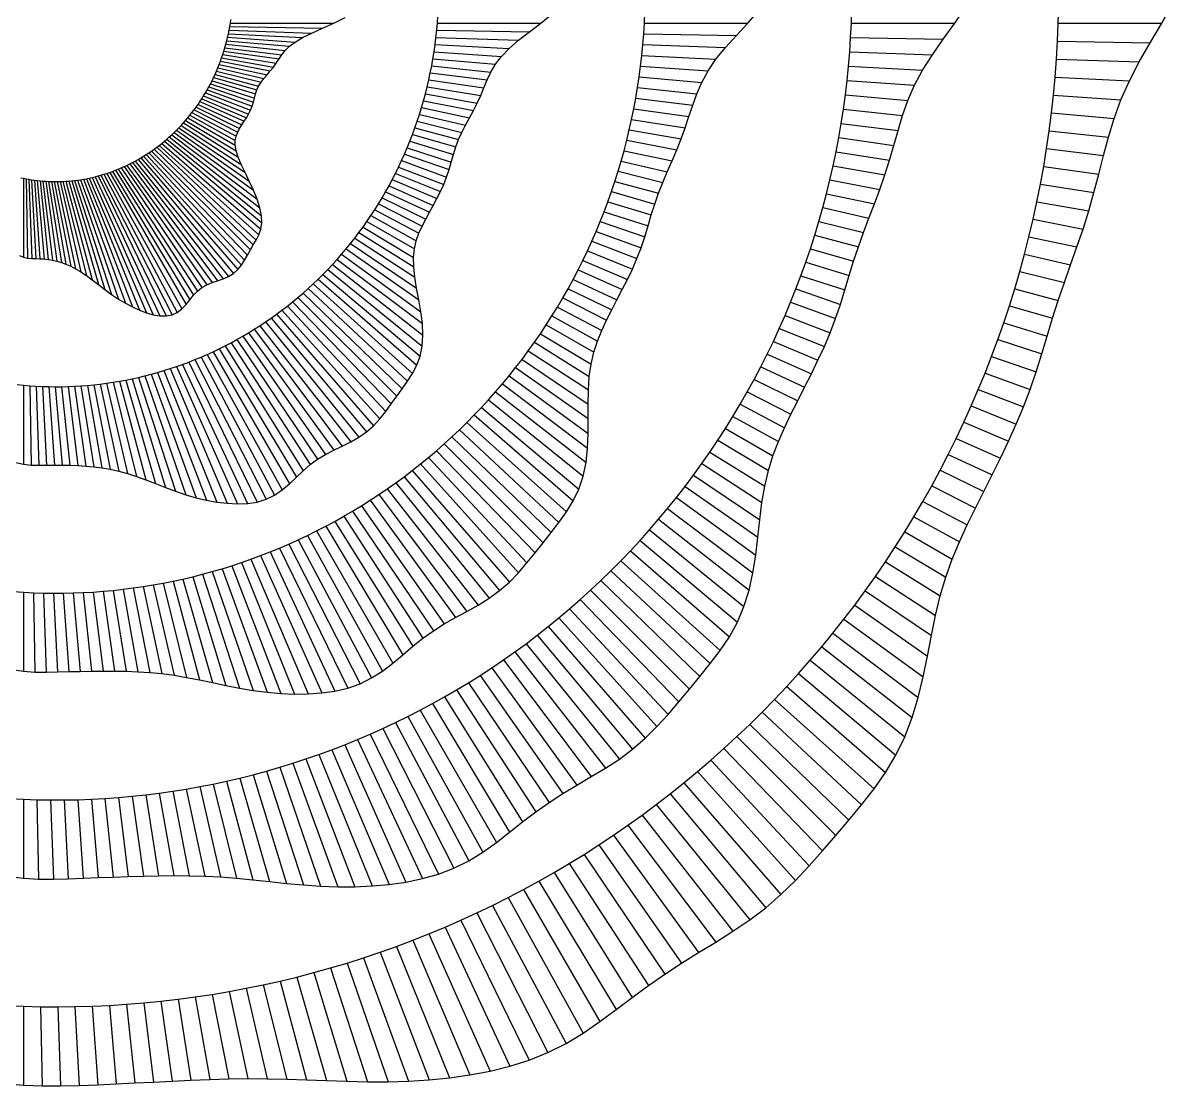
# Model space of a CAD drawing. Header units: metres. Extents: x -30.4 to 28.5, y -25.7 to 29.7.
# Drawn here: x -0.01 to 27.77, y -25.68 to 0 of the extents above; entities that cross this region are included whole.
import ezdxf

# ---------------------------------------------------------------- set-up
doc = ezdxf.new("R2010")
doc.units = ezdxf.units.M
for name, color, linetype in [('Fill', 3, 'Continuous'), ('Inner', 2, 'Continuous'), ('Outer', 1, 'Continuous')]:
    doc.layers.add(name, color=color, linetype=linetype)

msp = doc.modelspace()

# ---------------------------------------------------------------- linework, layer by layer
at = {"layer": 'Fill'}
for p, q in [((4.952, -0.259), (6.743, -0.353)), ((4.969, -0.174), (6.966, -0.243)), ((4.985, -0.087), (7.224, -0.126)), ((5, 0), (7.5, 0)), ((9.985, -0.174), (12.223, -0.213)), ((10, 0), (12.5, 0)), ((14.984, -0.262), (17.222, -0.301)), ((15, 0), (17.5, 0)), ((20, 0), (22.5, 0)), ((25, 0), (27.5, 0)), ((4.89, -0.514), (6.322, -0.664)), ((4.912, -0.43), (6.425, -0.562)), ((4.932, -0.345), (6.563, -0.459)), ((9.945, -0.521), (11.737, -0.615)), ((9.966, -0.348), (11.963, -0.418)), ((14.963, -0.523), (16.96, -0.592)), ((19.983, -0.349), (22.222, -0.388)), ((24.982, -0.436), (27.221, -0.475)), ((4.815, -0.763), (6.108, -0.967)), ((4.841, -0.68), (6.174, -0.868)), ((4.866, -0.597), (6.242, -0.766)), ((9.92, -0.694), (11.551, -0.808)), ((14.938, -0.783), (16.73, -0.877)), ((19.96, -0.697), (21.957, -0.767)), ((4.696, -1.084), (5.81, -1.341)), ((4.728, -1.005), (5.886, -1.251)), ((4.758, -0.925), (5.964, -1.159)), ((4.787, -0.844), (6.039, -1.065)), ((9.862, -1.037), (11.294, -1.187)), ((9.893, -0.866), (11.406, -0.998)), ((14.908, -1.042), (16.539, -1.157)), ((19.931, -1.045), (21.723, -1.138)), ((24.957, -0.872), (26.954, -0.941)), ((4.593, -1.317), (5.637, -1.616)), ((4.628, -1.24), (5.682, -1.522)), ((4.663, -1.163), (5.74, -1.431)), ((9.793, -1.376), (11.125, -1.564)), ((9.829, -1.207), (11.204, -1.376)), ((14.874, -1.301), (16.387, -1.434)), ((24.924, -1.306), (26.716, -1.4)), ((4.437, -1.615), (5.525, -2.011)), ((4.478, -1.542), (5.555, -1.913)), ((4.518, -1.468), (5.579, -1.813)), ((4.556, -1.393), (5.605, -1.714)), ((9.753, -1.545), (11.047, -1.75)), ((14.835, -1.559), (16.267, -1.71)), ((19.896, -1.391), (21.527, -1.505)), ((4.263, -1.898), (5.331, -2.373)), ((4.308, -1.829), (5.387, -2.287)), ((4.353, -1.759), (5.44, -2.198)), ((4.396, -1.687), (5.487, -2.106)), ((9.666, -1.879), (10.872, -2.113)), ((9.711, -1.712), (10.963, -1.933)), ((14.792, -1.816), (16.167, -1.985)), ((19.855, -1.737), (21.368, -1.869)), ((24.884, -1.74), (26.514, -1.854)), ((4.071, -2.165), (5.14, -2.733)), ((4.121, -2.1), (5.176, -2.638)), ((4.169, -2.034), (5.223, -2.547)), ((4.217, -1.966), (5.275, -2.46)), ((9.568, -2.209), (10.681, -2.466)), ((9.618, -2.044), (10.777, -2.291)), ((14.744, -2.072), (16.076, -2.259)), ((19.808, -2.082), (21.239, -2.232)), ((24.836, -2.173), (26.349, -2.305)), ((3.809, -2.474), (5.261, -3.417)), ((3.863, -2.414), (5.188, -3.242)), ((3.917, -2.353), (5.139, -3.088)), ((3.969, -2.292), (5.116, -2.954)), ((4.021, -2.229), (5.118, -2.837)), ((9.514, -2.372), (10.591, -2.641)), ((14.692, -2.327), (15.985, -2.532)), ((19.754, -2.426), (21.13, -2.594)), ((3.524, -2.753), (5.711, -4.462)), ((3.583, -2.7), (5.644, -4.253)), ((3.641, -2.645), (5.555, -4.036)), ((3.698, -2.589), (5.455, -3.82)), ((3.754, -2.532), (5.353, -3.611)), ((9.399, -2.695), (10.443, -2.995)), ((9.458, -2.534), (10.511, -2.816)), ((14.635, -2.581), (15.887, -2.801)), ((19.695, -2.768), (21.028, -2.955)), ((24.78, -2.605), (26.212, -2.755)), ((3.157, -3.049), (5.552, -5.362)), ((3.22, -3.003), (5.622, -5.243)), ((3.282, -2.955), (5.685, -5.119)), ((3.344, -2.907), (5.733, -4.983)), ((3.405, -2.857), (5.756, -4.83)), ((3.465, -2.806), (5.749, -4.656)), ((9.273, -3.013), (10.335, -3.358)), ((9.337, -2.855), (10.386, -3.175)), ((14.574, -2.833), (15.781, -3.067)), ((24.717, -3.035), (26.093, -3.204)), ((2.768, -3.298), (5.076, -6.049)), ((2.834, -3.26), (5.179, -5.957)), ((2.9, -3.22), (5.266, -5.849)), ((2.965, -3.179), (5.342, -5.729)), ((3.029, -3.137), (5.413, -5.605)), ((3.094, -3.094), (5.482, -5.482)), ((9.136, -3.325), (10.223, -3.721)), ((9.206, -3.17), (10.282, -3.54)), ((14.44, -3.334), (15.553, -3.591)), ((14.509, -3.084), (15.668, -3.33)), ((19.63, -3.109), (20.923, -3.314)), ((2.083, -3.608), (3.927, -6.802)), ((2.153, -3.583), (4.018, -6.688)), ((2.223, -3.557), (4.109, -6.576)), ((2.292, -3.529), (4.205, -6.475)), ((2.361, -3.5), (4.31, -6.39)), ((2.43, -3.47), (4.428, -6.323)), ((2.498, -3.438), (4.556, -6.27)), ((2.566, -3.405), (4.691, -6.225)), ((2.634, -3.371), (4.827, -6.178)), ((2.701, -3.335), (4.957, -6.122)), ((9.064, -3.479), (10.154, -3.898)), ((14.366, -3.582), (15.443, -3.85)), ((19.559, -3.449), (20.811, -3.67)), ((24.647, -3.464), (25.979, -3.651)), ((0, -3.75), (0, -5.658)), ((0.066, -3.763), (0.099, -5.679)), ((0.132, -3.775), (0.199, -5.687)), ((0.198, -3.786), (0.298, -5.69)), ((0.265, -3.796), (0.398, -5.693)), ((0.333, -3.805), (0.499, -5.699)), ((0.401, -3.812), (0.6, -5.711)), ((0.469, -3.819), (0.703, -5.729)), ((0.537, -3.824), (0.808, -5.752)), ((0.606, -3.827), (0.916, -5.782)), ((0.675, -3.83), (1.026, -5.822)), ((0.745, -3.831), (1.141, -5.872)), ((0.814, -3.831), (1.261, -5.935)), ((0.884, -3.83), (1.388, -6.011)), ((0.954, -3.827), (1.521, -6.102)), ((1.024, -3.823), (1.663, -6.205)), ((1.095, -3.818), (1.812, -6.318)), ((1.165, -3.812), (1.968, -6.437)), ((1.236, -3.804), (2.13, -6.555)), ((1.307, -3.795), (2.296, -6.667)), ((1.378, -3.785), (2.464, -6.77)), ((1.448, -3.773), (2.633, -6.859)), ((1.519, -3.76), (2.802, -6.936)), ((1.59, -3.746), (2.971, -6.999)), ((1.661, -3.73), (3.137, -7.046)), ((1.732, -3.713), (3.298, -7.073)), ((1.802, -3.695), (3.451, -7.076)), ((1.873, -3.675), (3.592, -7.049)), ((1.943, -3.654), (3.717, -6.991)), ((2.013, -3.632), (3.828, -6.906)), ((8.911, -3.782), (9.989, -4.24)), ((8.989, -3.632), (10.076, -4.071)), ((14.288, -3.828), (15.341, -4.111)), ((19.483, -3.787), (20.689, -4.021)), ((8.748, -4.079), (9.807, -4.573)), ((8.831, -3.932), (9.899, -4.407)), ((14.205, -4.073), (15.25, -4.373)), ((19.4, -4.124), (20.559, -4.37)), ((24.569, -3.891), (25.862, -4.096)), ((8.576, -4.37), (9.631, -4.907)), ((8.663, -4.225), (9.717, -4.739)), ((14.119, -4.317), (15.168, -4.637)), ((24.483, -4.317), (25.735, -4.538)), ((8.394, -4.653), (9.491, -5.261)), ((8.486, -4.512), (9.555, -5.08)), ((14.028, -4.558), (15.09, -4.903)), ((19.311, -4.458), (20.425, -4.716)), ((8.203, -4.929), (9.425, -5.663)), ((8.299, -4.792), (9.446, -5.454)), ((13.933, -4.798), (15.01, -5.168)), ((19.217, -4.791), (20.294, -5.06)), ((24.391, -4.741), (25.597, -4.976)), ((8.002, -5.197), (9.455, -6.14)), ((8.104, -5.064), (9.428, -5.891)), ((13.731, -5.271), (14.822, -5.69)), ((13.834, -5.035), (14.922, -5.431)), ((19.117, -5.122), (20.17, -5.405)), ((24.291, -5.163), (25.449, -5.409)), ((7.793, -5.457), (9.551, -6.687)), ((7.899, -5.328), (9.499, -6.407)), ((13.624, -5.505), (14.712, -5.944)), ((19.012, -5.451), (20.056, -5.751)), ((7.464, -5.832), (9.651, -7.54)), ((7.576, -5.709), (9.637, -7.262)), ((7.686, -5.584), (9.6, -6.975)), ((13.514, -5.736), (14.592, -6.194)), ((18.9, -5.778), (19.949, -6.099)), ((24.183, -5.583), (25.297, -5.84)), ((7.235, -6.071), (9.586, -8.044)), ((7.351, -5.952), (9.635, -7.802)), ((13.399, -5.965), (14.466, -6.441)), ((18.783, -6.103), (19.845, -6.448)), ((24.069, -6.001), (25.146, -6.27)), ((6.998, -6.301), (9.401, -8.465)), ((7.117, -6.187), (9.506, -8.264)), ((13.28, -6.193), (14.338, -6.686)), ((6.629, -6.629), (9.017, -9.017)), ((6.754, -6.522), (9.149, -8.835)), ((6.877, -6.413), (9.279, -8.653)), ((13.031, -6.64), (14.086, -7.177)), ((13.157, -6.417), (14.211, -6.931)), ((18.661, -6.425), (19.737, -6.796)), ((23.947, -6.417), (25, -6.699)), ((6.245, -6.936), (8.612, -9.565)), ((6.375, -6.836), (8.752, -9.386)), ((6.503, -6.734), (8.886, -9.202)), ((12.901, -6.86), (13.969, -7.428)), ((18.533, -6.745), (19.62, -7.141)), ((23.818, -6.83), (24.862, -7.129)), ((5.847, -7.221), (8.104, -10.007)), ((5.981, -7.128), (8.29, -9.879)), ((6.114, -7.033), (8.459, -9.731)), ((12.767, -7.077), (13.864, -7.685)), ((18.399, -7.063), (19.49, -7.482)), ((5.437, -7.483), (7.495, -10.315)), ((5.575, -7.398), (7.7, -10.218)), ((5.712, -7.311), (7.905, -10.118)), ((12.63, -7.292), (13.776, -7.954)), ((18.26, -7.378), (19.348, -7.817)), ((23.682, -7.24), (24.731, -7.561)), ((5.015, -7.723), (6.928, -10.668)), ((5.157, -7.646), (7.106, -10.536)), ((5.298, -7.566), (7.296, -10.419)), ((12.344, -7.713), (13.669, -8.541)), ((12.488, -7.504), (13.711, -8.238)), ((18.116, -7.69), (19.194, -8.148)), ((23.539, -7.648), (24.6, -7.993)), ((4.437, -8.005), (6.252, -11.279)), ((4.583, -7.939), (6.427, -11.132)), ((4.728, -7.869), (6.594, -10.974)), ((4.872, -7.797), (6.759, -10.816)), ((12.196, -7.92), (13.648, -8.863)), ((17.966, -7.999), (19.034, -8.474)), ((23.388, -8.053), (24.465, -8.424)), ((3.695, -8.298), (5.171, -11.614)), ((3.845, -8.245), (5.412, -11.605)), ((3.994, -8.189), (5.643, -11.57)), ((4.143, -8.13), (5.862, -11.504)), ((4.29, -8.069), (6.065, -11.406)), ((11.889, -8.325), (13.646, -9.555)), ((12.044, -8.124), (13.644, -9.203)), ((17.811, -8.306), (18.87, -8.799)), ((2.627, -8.593), (3.43, -11.218)), ((2.781, -8.56), (3.675, -11.31)), ((2.935, -8.523), (3.924, -11.395)), ((3.088, -8.483), (4.174, -11.468)), ((3.24, -8.441), (4.425, -11.527)), ((3.392, -8.396), (4.675, -11.572)), ((3.544, -8.348), (4.925, -11.602)), ((11.731, -8.523), (13.646, -9.914)), ((17.651, -8.609), (18.705, -9.123)), ((23.231, -8.455), (24.319, -8.851)), ((0, -8.75), (0, -10.658)), ((0.153, -8.763), (0.186, -10.678)), ((0.306, -8.772), (0.373, -10.684)), ((0.46, -8.78), (0.56, -10.683)), ((0.614, -8.784), (0.747, -10.68)), ((0.769, -8.786), (0.934, -10.68)), ((0.923, -8.785), (1.123, -10.684)), ((1.078, -8.781), (1.313, -10.691)), ((1.233, -8.775), (1.504, -10.703)), ((1.388, -8.766), (1.698, -10.721)), ((1.544, -8.754), (1.895, -10.746)), ((1.699, -8.739), (2.095, -10.78)), ((1.854, -8.722), (2.301, -10.826)), ((2.009, -8.702), (2.513, -10.883)), ((2.164, -8.679), (2.731, -10.953)), ((2.319, -8.653), (2.957, -11.035)), ((2.473, -8.625), (3.19, -11.125)), ((11.569, -8.718), (13.63, -10.271)), ((23.067, -8.855), (24.158, -9.273)), ((11.236, -9.099), (13.521, -10.949)), ((11.404, -8.91), (13.591, -10.618)), ((17.486, -8.91), (18.542, -9.447)), ((11.065, -9.285), (13.416, -11.258)), ((17.316, -9.207), (18.384, -9.775)), ((22.896, -9.251), (23.983, -9.69)), ((10.714, -9.647), (13.117, -11.81)), ((10.891, -9.467), (13.28, -11.544)), ((17.14, -9.501), (18.237, -10.109)), ((22.719, -9.643), (23.797, -10.101)), ((10.351, -9.995), (12.746, -12.308)), ((10.534, -9.823), (12.936, -12.063)), ((16.96, -9.792), (18.107, -10.454)), ((10.165, -10.165), (12.553, -12.553)), ((16.774, -10.079), (17.997, -10.813)), ((22.534, -10.033), (23.602, -10.508)), ((9.785, -10.493), (12.162, -13.043)), ((9.976, -10.331), (12.359, -12.798)), ((16.584, -10.363), (17.909, -11.191)), ((22.343, -10.419), (23.401, -10.912)), ((9.394, -10.807), (11.739, -13.504)), ((9.591, -10.652), (11.958, -13.28)), ((16.389, -10.643), (17.841, -11.586)), ((22.145, -10.801), (23.199, -11.315)), ((8.994, -11.107), (11.25, -13.893)), ((9.195, -10.959), (11.503, -13.709)), ((16.189, -10.92), (17.789, -11.999)), ((8.79, -11.251), (10.983, -14.058)), ((15.985, -11.193), (17.742, -12.423)), ((21.941, -11.18), (22.997, -11.717)), ((8.165, -11.662), (10.163, -14.515)), ((8.376, -11.528), (10.434, -14.361)), ((8.584, -11.392), (10.709, -14.211)), ((15.776, -11.462), (17.691, -12.853)), ((21.73, -11.554), (22.799, -12.122)), ((7.738, -11.916), (9.651, -14.862)), ((7.953, -11.791), (9.902, -14.681)), ((15.562, -11.727), (17.623, -13.28)), ((21.513, -11.925), (22.61, -12.533)), ((7.304, -12.155), (9.169, -15.26)), ((7.522, -12.038), (9.408, -15.056)), ((15.344, -11.988), (17.531, -13.697)), ((6.638, -12.484), (8.412, -15.821)), ((6.861, -12.378), (8.676, -15.653)), ((7.083, -12.269), (8.927, -15.462)), ((14.895, -12.499), (17.247, -14.472)), ((15.122, -12.246), (17.406, -14.095)), ((21.29, -12.292), (22.437, -12.954)), ((5.958, -12.776), (7.525, -16.137)), ((6.186, -12.683), (7.835, -16.064)), ((6.413, -12.585), (8.131, -15.959)), ((14.664, -12.748), (17.053, -14.824)), ((21.06, -12.654), (22.282, -13.389)), ((5.265, -13.032), (6.548, -16.208)), ((5.497, -12.951), (6.878, -16.204)), ((5.728, -12.866), (7.205, -16.182)), ((14.429, -12.992), (16.833, -15.156)), ((20.824, -13.012), (22.149, -13.84)), ((4.326, -13.315), (5.22, -16.065)), ((4.562, -13.25), (5.551, -16.122)), ((4.798, -13.182), (5.884, -16.166)), ((5.032, -13.109), (6.217, -16.195)), ((14.19, -13.233), (16.593, -15.473)), ((2.893, -13.613), (3.341, -15.716)), ((3.134, -13.574), (3.637, -15.755)), ((3.373, -13.53), (3.941, -15.805)), ((3.613, -13.483), (4.251, -15.864)), ((3.851, -13.431), (4.568, -15.931)), ((4.089, -13.375), (4.892, -16)), ((13.947, -13.469), (16.342, -15.782)), ((20.582, -13.366), (22.035, -14.31)), ((0, -13.75), (0, -15.658)), ((0.24, -13.762), (0.274, -15.678)), ((0.481, -13.769), (0.548, -15.681)), ((0.722, -13.773), (0.822, -15.676)), ((0.963, -13.772), (1.096, -15.668)), ((1.204, -13.767), (1.37, -15.661)), ((1.446, -13.758), (1.646, -15.657)), ((1.688, -13.744), (1.922, -15.654)), ((1.929, -13.726), (2.2, -15.654)), ((2.171, -13.704), (2.48, -15.659)), ((2.412, -13.678), (2.763, -15.67)), ((2.653, -13.647), (3.049, -15.688)), ((13.7, -13.7), (16.088, -16.088)), ((20.334, -13.716), (21.934, -14.795)), ((13.195, -14.15), (15.572, -16.699)), ((13.449, -13.927), (15.832, -16.395)), ((20.081, -14.061), (21.838, -15.291)), ((12.937, -14.367), (15.303, -16.996)), ((19.821, -14.401), (21.736, -15.792)), ((12.675, -14.581), (15.02, -17.278)), ((12.141, -14.992), (14.397, -17.779)), ((12.409, -14.789), (14.717, -17.539)), ((19.555, -14.736), (21.617, -16.289)), ((11.869, -15.191), (14.062, -17.998)), ((19.284, -15.067), (21.471, -16.775)), ((11.593, -15.385), (13.718, -18.204)), ((19.008, -15.392), (21.292, -17.242)), ((11.033, -15.757), (13.031, -18.611)), ((11.315, -15.574), (13.372, -18.406)), ((18.726, -15.713), (21.077, -17.686)), ((10.462, -16.109), (12.375, -19.055)), ((10.749, -15.936), (12.698, -18.826)), ((18.438, -16.028), (20.827, -18.105)), ((10.172, -16.278), (12.058, -19.297)), ((18.145, -16.338), (20.548, -18.502)), ((9.583, -16.599), (11.427, -19.792)), ((9.879, -16.441), (11.744, -19.545)), ((17.847, -16.643), (20.249, -18.883)), ((8.985, -16.899), (10.759, -20.236)), ((9.285, -16.751), (11.1, -20.026)), ((17.544, -16.942), (19.939, -19.255)), ((8.378, -17.177), (10.027, -20.558)), ((8.683, -17.04), (10.401, -20.414)), ((7.762, -17.433), (9.238, -20.749)), ((8.071, -17.308), (9.638, -20.668)), ((17.236, -17.236), (19.624, -19.624)), ((6.824, -17.777), (8.009, -20.863)), ((7.138, -17.668), (8.421, -20.844)), ((7.451, -17.554), (8.832, -20.807)), ((16.923, -17.524), (19.306, -19.992)), ((6.19, -17.978), (7.179, -20.85)), ((6.508, -17.88), (7.594, -20.865)), ((16.605, -17.806), (18.982, -20.356)), ((4.907, -18.312), (5.545, -20.694)), ((5.229, -18.237), (5.946, -20.737)), ((5.551, -18.157), (6.353, -20.781)), ((5.871, -18.07), (6.765, -20.821)), ((16.282, -18.083), (18.649, -20.712)), ((3.28, -18.602), (3.631, -20.594)), ((3.607, -18.555), (4.004, -20.596)), ((3.933, -18.503), (4.38, -20.607)), ((4.258, -18.445), (4.762, -20.627)), ((4.583, -18.382), (5.15, -20.656)), ((15.955, -18.354), (18.3, -21.052)), ((0, -18.75), (0, -20.658)), ((0.327, -18.761), (0.361, -20.677)), ((0.655, -18.766), (0.722, -20.678)), ((0.983, -18.766), (1.083, -20.669)), ((1.312, -18.76), (1.444, -20.656)), ((1.64, -18.748), (1.806, -20.642)), ((1.969, -18.73), (2.168, -20.629)), ((2.297, -18.707), (2.531, -20.617)), ((2.625, -18.678), (2.896, -20.606)), ((2.953, -18.643), (3.262, -20.597)), ((15.287, -18.878), (17.544, -21.664)), ((15.623, -18.619), (17.931, -21.37)), ((14.947, -19.131), (17.14, -21.938)), ((14.602, -19.378), (16.727, -22.198)), ((14.254, -19.619), (16.311, -22.451)), ((13.901, -19.853), (15.899, -22.706)), ((13.545, -20.081), (15.494, -22.971)), ((12.821, -20.518), (14.707, -23.537)), ((13.185, -20.303), (15.098, -23.248)), ((12.454, -20.727), (14.319, -23.831)), ((12.083, -20.929), (13.927, -24.122)), ((11.333, -21.313), (13.107, -24.65)), ((11.709, -21.124), (13.524, -24.399)), ((10.953, -21.496), (12.671, -24.869)), ((10.184, -21.84), (11.751, -25.2)), ((10.57, -21.671), (12.219, -25.052)), ((9.405, -22.156), (10.786, -25.409)), ((9.796, -22.001), (11.272, -25.317)), ((8.616, -22.445), (9.8, -25.531)), ((9.011, -22.304), (10.295, -25.48)), ((7.818, -22.706), (8.807, -25.578)), ((8.218, -22.579), (9.304, -25.563)), ((6.608, -23.044), (7.324, -25.543)), ((7.013, -22.938), (7.815, -25.563)), ((7.416, -22.825), (8.31, -25.576)), ((5.383, -23.317), (5.887, -25.499)), ((5.793, -23.233), (6.36, -25.508)), ((6.201, -23.142), (6.839, -25.524)), ((3.735, -23.581), (4.044, -25.536)), ((4.148, -23.526), (4.499, -25.518)), ((4.561, -23.464), (4.958, -25.504)), ((4.973, -23.394), (5.42, -25.498)), ((0, -23.75), (0, -25.658)), ((0.415, -23.76), (0.448, -25.676)), ((0.83, -23.763), (0.897, -25.675)), ((1.245, -23.759), (1.345, -25.662)), ((1.661, -23.748), (1.793, -25.644)), ((2.076, -23.729), (2.242, -25.623)), ((2.491, -23.703), (2.691, -25.602)), ((2.906, -23.669), (3.141, -25.58)), ((3.321, -23.629), (3.592, -25.557))]:
    msp.add_line(p, q, dxfattribs=at)
at = {"layer": 'Inner'}
for p, q in [((20, 0), (20.011, 0.349)), ((25, 0), (25.01, 0.437)), ((5, 0), (5.013, 0.088)), ((10, 0), (10.012, 0.175)), ((15, 0), (15.012, 0.262)), ((4.932, -0.345), (4.952, -0.259)), ((4.952, -0.259), (4.969, -0.174)), ((4.969, -0.174), (4.985, -0.087)), ((4.985, -0.087), (5, 0)), ((9.966, -0.348), (9.985, -0.174)), ((9.985, -0.174), (10, 0)), ((14.963, -0.523), (14.984, -0.262)), ((14.984, -0.262), (15, 0)), ((19.983, -0.349), (20, 0)), ((24.982, -0.436), (25, 0)), ((4.866, -0.597), (4.89, -0.514)), ((4.89, -0.514), (4.912, -0.43)), ((4.912, -0.43), (4.932, -0.345)), ((9.92, -0.694), (9.945, -0.521)), ((9.945, -0.521), (9.966, -0.348)), ((14.938, -0.783), (14.963, -0.523)), ((19.96, -0.697), (19.983, -0.349)), ((24.957, -0.872), (24.982, -0.436)), ((4.787, -0.844), (4.815, -0.763)), ((4.815, -0.763), (4.841, -0.68)), ((4.841, -0.68), (4.866, -0.597)), ((9.893, -0.866), (9.92, -0.694)), ((14.908, -1.042), (14.938, -0.783)), ((19.931, -1.045), (19.96, -0.697)), ((4.663, -1.163), (4.696, -1.084)), ((4.696, -1.084), (4.728, -1.005)), ((4.728, -1.005), (4.758, -0.925)), ((4.758, -0.925), (4.787, -0.844)), ((9.829, -1.207), (9.862, -1.037)), ((9.862, -1.037), (9.893, -0.866)), ((14.874, -1.301), (14.908, -1.042)), ((19.896, -1.391), (19.931, -1.045)), ((24.924, -1.306), (24.957, -0.872)), ((4.556, -1.393), (4.593, -1.317)), ((4.593, -1.317), (4.628, -1.24)), ((4.628, -1.24), (4.663, -1.163)), ((9.753, -1.545), (9.793, -1.376)), ((9.793, -1.376), (9.829, -1.207)), ((14.835, -1.559), (14.874, -1.301)), ((24.884, -1.74), (24.924, -1.306)), ((4.396, -1.687), (4.437, -1.615)), ((4.437, -1.615), (4.478, -1.542)), ((4.478, -1.542), (4.518, -1.468)), ((4.518, -1.468), (4.556, -1.393)), ((9.711, -1.712), (9.753, -1.545)), ((14.792, -1.816), (14.835, -1.559)), ((19.855, -1.737), (19.896, -1.391)), ((4.217, -1.966), (4.263, -1.898)), ((4.263, -1.898), (4.308, -1.829)), ((4.308, -1.829), (4.353, -1.759)), ((4.353, -1.759), (4.396, -1.687)), ((9.618, -2.044), (9.666, -1.879)), ((9.666, -1.879), (9.711, -1.712)), ((14.744, -2.072), (14.792, -1.816)), ((19.808, -2.082), (19.855, -1.737)), ((24.836, -2.173), (24.884, -1.74)), ((4.021, -2.229), (4.071, -2.165)), ((4.071, -2.165), (4.121, -2.1)), ((4.121, -2.1), (4.169, -2.034)), ((4.169, -2.034), (4.217, -1.966)), ((9.514, -2.372), (9.568, -2.209)), ((9.568, -2.209), (9.618, -2.044)), ((14.692, -2.327), (14.744, -2.072)), ((19.754, -2.426), (19.808, -2.082)), ((24.78, -2.605), (24.836, -2.173)), ((3.754, -2.532), (3.809, -2.474)), ((3.809, -2.474), (3.863, -2.414)), ((3.863, -2.414), (3.917, -2.353)), ((3.917, -2.353), (3.969, -2.292)), ((3.969, -2.292), (4.021, -2.229)), ((9.458, -2.534), (9.514, -2.372)), ((14.635, -2.581), (14.692, -2.327)), ((19.695, -2.768), (19.754, -2.426)), ((3.465, -2.806), (3.524, -2.753)), ((3.524, -2.753), (3.583, -2.7)), ((3.583, -2.7), (3.641, -2.645)), ((3.641, -2.645), (3.698, -2.589)), ((3.698, -2.589), (3.754, -2.532)), ((9.337, -2.855), (9.399, -2.695)), ((9.399, -2.695), (9.458, -2.534)), ((14.574, -2.833), (14.635, -2.581)), ((19.63, -3.109), (19.695, -2.768)), ((24.717, -3.035), (24.78, -2.605)), ((3.094, -3.094), (3.157, -3.049)), ((3.157, -3.049), (3.22, -3.003)), ((3.22, -3.003), (3.282, -2.955)), ((3.282, -2.955), (3.344, -2.907)), ((3.344, -2.907), (3.405, -2.857)), ((3.405, -2.857), (3.465, -2.806)), ((9.206, -3.17), (9.273, -3.013)), ((9.273, -3.013), (9.337, -2.855)), ((14.509, -3.084), (14.574, -2.833)), ((24.647, -3.464), (24.717, -3.035)), ((2.701, -3.335), (2.768, -3.298)), ((2.768, -3.298), (2.834, -3.26)), ((2.834, -3.26), (2.9, -3.22)), ((2.9, -3.22), (2.965, -3.179)), ((2.965, -3.179), (3.029, -3.137)), ((3.029, -3.137), (3.094, -3.094)), ((9.064, -3.479), (9.136, -3.325)), ((9.136, -3.325), (9.206, -3.17)), ((14.366, -3.582), (14.44, -3.334)), ((14.44, -3.334), (14.509, -3.084)), ((19.559, -3.449), (19.63, -3.109)), ((2.013, -3.632), (2.083, -3.608)), ((2.083, -3.608), (2.153, -3.583)), ((2.153, -3.583), (2.223, -3.557)), ((2.223, -3.557), (2.292, -3.529)), ((2.292, -3.529), (2.361, -3.5)), ((2.361, -3.5), (2.43, -3.47)), ((2.43, -3.47), (2.498, -3.438)), ((2.498, -3.438), (2.566, -3.405)), ((2.566, -3.405), (2.634, -3.371)), ((2.634, -3.371), (2.701, -3.335)), ((8.989, -3.632), (9.064, -3.479)), ((14.288, -3.828), (14.366, -3.582)), ((19.483, -3.787), (19.559, -3.449)), ((24.569, -3.891), (24.647, -3.464)), ((-0.065, -3.736), (0, -3.75)), ((0, -3.75), (0.066, -3.763)), ((0.066, -3.763), (0.132, -3.775)), ((0.132, -3.775), (0.198, -3.786)), ((0.198, -3.786), (0.265, -3.796)), ((0.265, -3.796), (0.333, -3.805)), ((0.333, -3.805), (0.401, -3.812)), ((0.401, -3.812), (0.469, -3.819)), ((0.469, -3.819), (0.537, -3.824)), ((0.537, -3.824), (0.606, -3.827)), ((0.606, -3.827), (0.675, -3.83)), ((0.675, -3.83), (0.745, -3.831)), ((0.745, -3.831), (0.814, -3.831)), ((0.814, -3.831), (0.884, -3.83)), ((0.884, -3.83), (0.954, -3.827)), ((0.954, -3.827), (1.024, -3.823)), ((1.024, -3.823), (1.095, -3.818)), ((1.095, -3.818), (1.165, -3.812)), ((1.165, -3.812), (1.236, -3.804)), ((1.236, -3.804), (1.307, -3.795)), ((1.307, -3.795), (1.378, -3.785)), ((1.378, -3.785), (1.448, -3.773)), ((1.448, -3.773), (1.519, -3.76)), ((1.519, -3.76), (1.59, -3.746)), ((1.59, -3.746), (1.661, -3.73)), ((1.661, -3.73), (1.732, -3.713)), ((1.732, -3.713), (1.802, -3.695)), ((1.802, -3.695), (1.873, -3.675)), ((1.873, -3.675), (1.943, -3.654)), ((1.943, -3.654), (2.013, -3.632)), ((8.831, -3.932), (8.911, -3.782)), ((8.911, -3.782), (8.989, -3.632)), ((14.205, -4.073), (14.288, -3.828)), ((19.4, -4.124), (19.483, -3.787)), ((8.663, -4.225), (8.748, -4.079)), ((8.748, -4.079), (8.831, -3.932)), ((14.119, -4.317), (14.205, -4.073)), ((19.311, -4.458), (19.4, -4.124)), ((24.483, -4.317), (24.569, -3.891)), ((8.486, -4.512), (8.576, -4.37)), ((8.576, -4.37), (8.663, -4.225)), ((14.028, -4.558), (14.119, -4.317)), ((24.391, -4.741), (24.483, -4.317)), ((8.299, -4.792), (8.394, -4.653)), ((8.394, -4.653), (8.486, -4.512)), ((13.933, -4.798), (14.028, -4.558)), ((19.217, -4.791), (19.311, -4.458)), ((8.104, -5.064), (8.203, -4.929)), ((8.203, -4.929), (8.299, -4.792)), ((13.834, -5.035), (13.933, -4.798)), ((19.117, -5.122), (19.217, -4.791)), ((24.291, -5.163), (24.391, -4.741)), ((7.899, -5.328), (8.002, -5.197)), ((8.002, -5.197), (8.104, -5.064)), ((13.624, -5.505), (13.731, -5.271)), ((13.731, -5.271), (13.834, -5.035)), ((19.012, -5.451), (19.117, -5.122)), ((24.183, -5.583), (24.291, -5.163)), ((7.686, -5.584), (7.793, -5.457)), ((7.793, -5.457), (7.899, -5.328)), ((13.514, -5.736), (13.624, -5.505)), ((18.9, -5.778), (19.012, -5.451)), ((7.351, -5.952), (7.464, -5.832)), ((7.464, -5.832), (7.576, -5.709)), ((7.576, -5.709), (7.686, -5.584)), ((13.399, -5.965), (13.514, -5.736)), ((18.783, -6.103), (18.9, -5.778)), ((24.069, -6.001), (24.183, -5.583)), ((7.117, -6.187), (7.235, -6.071)), ((7.235, -6.071), (7.351, -5.952)), ((13.28, -6.193), (13.399, -5.965)), ((18.661, -6.425), (18.783, -6.103)), ((23.947, -6.417), (24.069, -6.001)), ((6.877, -6.413), (6.998, -6.301)), ((6.998, -6.301), (7.117, -6.187)), ((13.157, -6.417), (13.28, -6.193)), ((6.503, -6.734), (6.629, -6.629)), ((6.629, -6.629), (6.754, -6.522)), ((6.754, -6.522), (6.877, -6.413)), ((12.901, -6.86), (13.031, -6.64)), ((13.031, -6.64), (13.157, -6.417)), ((18.533, -6.745), (18.661, -6.425)), ((23.818, -6.83), (23.947, -6.417)), ((6.114, -7.033), (6.245, -6.936)), ((6.245, -6.936), (6.375, -6.836)), ((6.375, -6.836), (6.503, -6.734)), ((12.767, -7.077), (12.901, -6.86)), ((18.399, -7.063), (18.533, -6.745)), ((23.682, -7.24), (23.818, -6.83)), ((5.712, -7.311), (5.847, -7.221)), ((5.847, -7.221), (5.981, -7.128)), ((5.981, -7.128), (6.114, -7.033)), ((12.63, -7.292), (12.767, -7.077)), ((18.26, -7.378), (18.399, -7.063)), ((5.298, -7.566), (5.437, -7.483)), ((5.437, -7.483), (5.575, -7.398)), ((5.575, -7.398), (5.712, -7.311)), ((12.488, -7.504), (12.63, -7.292)), ((18.116, -7.69), (18.26, -7.378)), ((23.539, -7.648), (23.682, -7.24)), ((4.872, -7.797), (5.015, -7.723)), ((5.015, -7.723), (5.157, -7.646)), ((5.157, -7.646), (5.298, -7.566)), ((12.196, -7.92), (12.344, -7.713)), ((12.344, -7.713), (12.488, -7.504)), ((17.966, -7.999), (18.116, -7.69)), ((23.388, -8.053), (23.539, -7.648)), ((4.29, -8.069), (4.437, -8.005)), ((4.437, -8.005), (4.583, -7.939)), ((4.583, -7.939), (4.728, -7.869)), ((4.728, -7.869), (4.872, -7.797)), ((12.044, -8.124), (12.196, -7.92)), ((17.811, -8.306), (17.966, -7.999)), ((23.231, -8.455), (23.388, -8.053)), ((3.544, -8.348), (3.695, -8.298)), ((3.695, -8.298), (3.845, -8.245)), ((3.845, -8.245), (3.994, -8.189)), ((3.994, -8.189), (4.143, -8.13)), ((4.143, -8.13), (4.29, -8.069)), ((11.731, -8.523), (11.889, -8.325)), ((11.889, -8.325), (12.044, -8.124)), ((17.651, -8.609), (17.811, -8.306)), ((2.473, -8.625), (2.627, -8.593)), ((2.627, -8.593), (2.781, -8.56)), ((2.781, -8.56), (2.935, -8.523)), ((2.935, -8.523), (3.088, -8.483)), ((3.088, -8.483), (3.24, -8.441)), ((3.24, -8.441), (3.392, -8.396)), ((3.392, -8.396), (3.544, -8.348)), ((11.569, -8.718), (11.731, -8.523)), ((17.486, -8.91), (17.651, -8.609)), ((23.067, -8.855), (23.231, -8.455)), ((-0.152, -8.735), (0, -8.75)), ((0, -8.75), (0.153, -8.763)), ((0.153, -8.763), (0.306, -8.772)), ((0.306, -8.772), (0.46, -8.78)), ((0.46, -8.78), (0.614, -8.784)), ((0.614, -8.784), (0.769, -8.786)), ((0.769, -8.786), (0.923, -8.785)), ((0.923, -8.785), (1.078, -8.781)), ((1.078, -8.781), (1.233, -8.775)), ((1.233, -8.775), (1.388, -8.766)), ((1.388, -8.766), (1.544, -8.754)), ((1.544, -8.754), (1.699, -8.739)), ((1.699, -8.739), (1.854, -8.722)), ((1.854, -8.722), (2.009, -8.702)), ((2.009, -8.702), (2.164, -8.679)), ((2.164, -8.679), (2.319, -8.653)), ((2.319, -8.653), (2.473, -8.625)), ((11.404, -8.91), (11.569, -8.718)), ((22.896, -9.251), (23.067, -8.855)), ((11.065, -9.285), (11.236, -9.099)), ((11.236, -9.099), (11.404, -8.91)), ((17.316, -9.207), (17.486, -8.91)), ((10.891, -9.467), (11.065, -9.285)), ((17.14, -9.501), (17.316, -9.207)), ((22.719, -9.643), (22.896, -9.251)), ((10.534, -9.823), (10.714, -9.647)), ((10.714, -9.647), (10.891, -9.467)), ((16.96, -9.792), (17.14, -9.501)), ((22.534, -10.033), (22.719, -9.643)), ((10.165, -10.165), (10.351, -9.995)), ((10.351, -9.995), (10.534, -9.823)), ((16.774, -10.079), (16.96, -9.792)), ((9.976, -10.331), (10.165, -10.165)), ((16.584, -10.363), (16.774, -10.079)), ((22.343, -10.419), (22.534, -10.033)), ((9.591, -10.652), (9.785, -10.493)), ((9.785, -10.493), (9.976, -10.331)), ((16.389, -10.643), (16.584, -10.363)), ((22.145, -10.801), (22.343, -10.419)), ((9.195, -10.959), (9.394, -10.807)), ((9.394, -10.807), (9.591, -10.652)), ((16.189, -10.92), (16.389, -10.643)), ((21.941, -11.18), (22.145, -10.801)), ((8.79, -11.251), (8.994, -11.107)), ((8.994, -11.107), (9.195, -10.959)), ((15.985, -11.193), (16.189, -10.92)), ((8.584, -11.392), (8.79, -11.251)), ((15.776, -11.462), (15.985, -11.193)), ((21.73, -11.554), (21.941, -11.18)), ((7.953, -11.791), (8.165, -11.662)), ((8.165, -11.662), (8.376, -11.528)), ((8.376, -11.528), (8.584, -11.392)), ((15.562, -11.727), (15.776, -11.462)), ((21.513, -11.925), (21.73, -11.554)), ((7.522, -12.038), (7.738, -11.916)), ((7.738, -11.916), (7.953, -11.791)), ((15.344, -11.988), (15.562, -11.727)), ((21.29, -12.292), (21.513, -11.925)), ((7.083, -12.269), (7.304, -12.155)), ((7.304, -12.155), (7.522, -12.038)), ((15.122, -12.246), (15.344, -11.988)), ((6.413, -12.585), (6.638, -12.484)), ((6.638, -12.484), (6.861, -12.378)), ((6.861, -12.378), (7.083, -12.269)), ((14.664, -12.748), (14.895, -12.499)), ((14.895, -12.499), (15.122, -12.246)), ((21.06, -12.654), (21.29, -12.292)), ((5.728, -12.866), (5.958, -12.776)), ((5.958, -12.776), (6.186, -12.683)), ((6.186, -12.683), (6.413, -12.585)), ((14.429, -12.992), (14.664, -12.748)), ((20.824, -13.012), (21.06, -12.654)), ((5.032, -13.109), (5.265, -13.032)), ((5.265, -13.032), (5.497, -12.951)), ((5.497, -12.951), (5.728, -12.866)), ((14.19, -13.233), (14.429, -12.992)), ((20.582, -13.366), (20.824, -13.012)), ((4.089, -13.375), (4.326, -13.315)), ((4.326, -13.315), (4.562, -13.25)), ((4.562, -13.25), (4.798, -13.182)), ((4.798, -13.182), (5.032, -13.109)), ((13.947, -13.469), (14.19, -13.233)), ((2.653, -13.647), (2.893, -13.613)), ((2.893, -13.613), (3.134, -13.574)), ((3.134, -13.574), (3.373, -13.53)), ((3.373, -13.53), (3.613, -13.483)), ((3.613, -13.483), (3.851, -13.431)), ((3.851, -13.431), (4.089, -13.375)), ((13.7, -13.7), (13.947, -13.469)), ((20.334, -13.716), (20.582, -13.366)), ((-0.24, -13.734), (0, -13.75)), ((0, -13.75), (0.24, -13.762)), ((0.24, -13.762), (0.481, -13.769)), ((0.481, -13.769), (0.722, -13.773)), ((0.722, -13.773), (0.963, -13.772)), ((0.963, -13.772), (1.204, -13.767)), ((1.204, -13.767), (1.446, -13.758)), ((1.446, -13.758), (1.688, -13.744)), ((1.688, -13.744), (1.929, -13.726)), ((1.929, -13.726), (2.171, -13.704)), ((2.171, -13.704), (2.412, -13.678)), ((2.412, -13.678), (2.653, -13.647)), ((13.449, -13.927), (13.7, -13.7)), ((20.081, -14.061), (20.334, -13.716)), ((12.937, -14.367), (13.195, -14.15)), ((13.195, -14.15), (13.449, -13.927)), ((19.821, -14.401), (20.081, -14.061)), ((12.675, -14.581), (12.937, -14.367)), ((19.555, -14.736), (19.821, -14.401)), ((12.409, -14.789), (12.675, -14.581)), ((11.869, -15.191), (12.141, -14.992)), ((12.141, -14.992), (12.409, -14.789)), ((19.284, -15.067), (19.555, -14.736)), ((11.593, -15.385), (11.869, -15.191)), ((19.008, -15.392), (19.284, -15.067)), ((11.315, -15.574), (11.593, -15.385)), ((18.726, -15.713), (19.008, -15.392)), ((10.749, -15.936), (11.033, -15.757)), ((11.033, -15.757), (11.315, -15.574)), ((18.438, -16.028), (18.726, -15.713)), ((10.172, -16.278), (10.462, -16.109)), ((10.462, -16.109), (10.749, -15.936)), ((18.145, -16.338), (18.438, -16.028)), ((9.879, -16.441), (10.172, -16.278)), ((17.847, -16.643), (18.145, -16.338)), ((9.285, -16.751), (9.583, -16.599)), ((9.583, -16.599), (9.879, -16.441)), ((17.544, -16.942), (17.847, -16.643)), ((8.683, -17.04), (8.985, -16.899)), ((8.985, -16.899), (9.285, -16.751)), ((17.236, -17.236), (17.544, -16.942)), ((8.071, -17.308), (8.378, -17.177)), ((8.378, -17.177), (8.683, -17.04)), ((7.451, -17.554), (7.762, -17.433)), ((7.762, -17.433), (8.071, -17.308)), ((16.923, -17.524), (17.236, -17.236)), ((6.508, -17.88), (6.824, -17.777)), ((6.824, -17.777), (7.138, -17.668)), ((7.138, -17.668), (7.451, -17.554)), ((16.605, -17.806), (16.923, -17.524)), ((5.871, -18.07), (6.19, -17.978)), ((6.19, -17.978), (6.508, -17.88)), ((16.282, -18.083), (16.605, -17.806)), ((4.583, -18.382), (4.907, -18.312)), ((4.907, -18.312), (5.229, -18.237)), ((5.229, -18.237), (5.551, -18.157)), ((5.551, -18.157), (5.871, -18.07)), ((15.955, -18.354), (16.282, -18.083)), ((2.953, -18.643), (3.28, -18.602)), ((3.28, -18.602), (3.607, -18.555)), ((3.607, -18.555), (3.933, -18.503)), ((3.933, -18.503), (4.258, -18.445)), ((4.258, -18.445), (4.583, -18.382)), ((15.623, -18.619), (15.955, -18.354)), ((-0.327, -18.733), (0, -18.75)), ((0, -18.75), (0.327, -18.761)), ((0.327, -18.761), (0.655, -18.766)), ((0.655, -18.766), (0.983, -18.766)), ((0.983, -18.766), (1.312, -18.76)), ((1.312, -18.76), (1.64, -18.748)), ((1.64, -18.748), (1.969, -18.73)), ((1.969, -18.73), (2.297, -18.707)), ((2.297, -18.707), (2.625, -18.678)), ((2.625, -18.678), (2.953, -18.643)), ((14.947, -19.131), (15.287, -18.878)), ((15.287, -18.878), (15.623, -18.619)), ((14.602, -19.378), (14.947, -19.131)), ((14.254, -19.619), (14.602, -19.378)), ((13.901, -19.853), (14.254, -19.619)), ((13.545, -20.081), (13.901, -19.853)), ((13.185, -20.303), (13.545, -20.081)), ((12.454, -20.727), (12.821, -20.518)), ((12.821, -20.518), (13.185, -20.303)), ((12.083, -20.929), (12.454, -20.727)), ((11.709, -21.124), (12.083, -20.929)), ((10.953, -21.496), (11.333, -21.313)), ((11.333, -21.313), (11.709, -21.124)), ((10.57, -21.671), (10.953, -21.496)), ((9.796, -22.001), (10.184, -21.84)), ((10.184, -21.84), (10.57, -21.671)), ((9.011, -22.304), (9.405, -22.156)), ((9.405, -22.156), (9.796, -22.001)), ((8.218, -22.579), (8.616, -22.445)), ((8.616, -22.445), (9.011, -22.304)), ((7.416, -22.825), (7.818, -22.706)), ((7.818, -22.706), (8.218, -22.579)), ((6.201, -23.142), (6.608, -23.044)), ((6.608, -23.044), (7.013, -22.938)), ((7.013, -22.938), (7.416, -22.825)), ((4.973, -23.394), (5.383, -23.317)), ((5.383, -23.317), (5.793, -23.233)), ((5.793, -23.233), (6.201, -23.142)), ((3.321, -23.629), (3.735, -23.581)), ((3.735, -23.581), (4.148, -23.526)), ((4.148, -23.526), (4.561, -23.464)), ((4.561, -23.464), (4.973, -23.394)), ((-0.414, -23.732), (0, -23.75)), ((0, -23.75), (0.415, -23.76)), ((0.415, -23.76), (0.83, -23.763)), ((0.83, -23.763), (1.245, -23.759)), ((1.245, -23.759), (1.661, -23.748)), ((1.661, -23.748), (2.076, -23.729)), ((2.076, -23.729), (2.491, -23.703)), ((2.491, -23.703), (2.906, -23.669)), ((2.906, -23.669), (3.321, -23.629))]:
    msp.add_line(p, q, dxfattribs=at)
at = {"layer": 'Outer'}
for p, q in [((17.5, 0), (17.772, 0.31)), ((22.5, 0), (22.772, 0.397)), ((27.5, 0), (27.771, 0.485)), ((7.5, 0), (7.774, 0.136)), ((12.5, 0), (12.773, 0.223)), ((6.743, -0.353), (6.966, -0.243)), ((6.966, -0.243), (7.224, -0.126)), ((7.224, -0.126), (7.5, 0)), ((11.963, -0.418), (12.223, -0.213)), ((12.223, -0.213), (12.5, 0)), ((17.222, -0.301), (17.5, 0)), ((22.222, -0.388), (22.5, 0)), ((27.221, -0.475), (27.5, 0)), ((6.425, -0.562), (6.563, -0.459)), ((6.563, -0.459), (6.743, -0.353)), ((11.737, -0.615), (11.963, -0.418)), ((16.96, -0.592), (17.222, -0.301)), ((21.957, -0.767), (22.222, -0.388)), ((26.954, -0.941), (27.221, -0.475)), ((6.174, -0.868), (6.242, -0.766)), ((6.242, -0.766), (6.322, -0.664)), ((6.322, -0.664), (6.425, -0.562)), ((11.406, -0.998), (11.551, -0.808)), ((11.551, -0.808), (11.737, -0.615)), ((16.73, -0.877), (16.96, -0.592)), ((21.723, -1.138), (21.957, -0.767)), ((5.964, -1.159), (6.039, -1.065)), ((6.039, -1.065), (6.108, -0.967)), ((6.108, -0.967), (6.174, -0.868)), ((11.294, -1.187), (11.406, -0.998)), ((16.539, -1.157), (16.73, -0.877)), ((26.716, -1.4), (26.954, -0.941)), ((5.74, -1.431), (5.81, -1.341)), ((5.81, -1.341), (5.886, -1.251)), ((5.886, -1.251), (5.964, -1.159)), ((11.125, -1.564), (11.204, -1.376)), ((11.204, -1.376), (11.294, -1.187)), ((16.387, -1.434), (16.539, -1.157)), ((21.527, -1.505), (21.723, -1.138)), ((5.605, -1.714), (5.637, -1.616)), ((5.637, -1.616), (5.682, -1.522)), ((5.682, -1.522), (5.74, -1.431)), ((11.047, -1.75), (11.125, -1.564)), ((16.267, -1.71), (16.387, -1.434)), ((21.368, -1.869), (21.527, -1.505)), ((26.514, -1.854), (26.716, -1.4)), ((5.525, -2.011), (5.555, -1.913)), ((5.555, -1.913), (5.579, -1.813)), ((5.579, -1.813), (5.605, -1.714)), ((10.872, -2.113), (10.963, -1.933)), ((10.963, -1.933), (11.047, -1.75)), ((16.167, -1.985), (16.267, -1.71)), ((21.239, -2.232), (21.368, -1.869)), ((26.349, -2.305), (26.514, -1.854)), ((5.387, -2.287), (5.44, -2.198)), ((5.44, -2.198), (5.487, -2.106)), ((5.487, -2.106), (5.525, -2.011)), ((10.777, -2.291), (10.872, -2.113)), ((16.076, -2.259), (16.167, -1.985)), ((5.223, -2.547), (5.275, -2.46)), ((5.275, -2.46), (5.331, -2.373)), ((5.331, -2.373), (5.387, -2.287)), ((10.591, -2.641), (10.681, -2.466)), ((10.681, -2.466), (10.777, -2.291)), ((15.985, -2.532), (16.076, -2.259)), ((21.13, -2.594), (21.239, -2.232)), ((26.212, -2.755), (26.349, -2.305)), ((5.118, -2.837), (5.14, -2.733)), ((5.14, -2.733), (5.176, -2.638)), ((5.176, -2.638), (5.223, -2.547)), ((10.511, -2.816), (10.591, -2.641)), ((15.887, -2.801), (15.985, -2.532)), ((21.028, -2.955), (21.13, -2.594)), ((26.093, -3.204), (26.212, -2.755)), ((5.116, -2.954), (5.118, -2.837)), ((5.139, -3.088), (5.116, -2.954)), ((10.386, -3.175), (10.443, -2.995)), ((10.443, -2.995), (10.511, -2.816)), ((15.781, -3.067), (15.887, -2.801)), ((20.923, -3.314), (21.028, -2.955)), ((5.188, -3.242), (5.139, -3.088)), ((5.261, -3.417), (5.188, -3.242)), ((10.335, -3.358), (10.386, -3.175)), ((15.553, -3.591), (15.668, -3.33)), ((15.668, -3.33), (15.781, -3.067)), ((20.811, -3.67), (20.923, -3.314)), ((25.979, -3.651), (26.093, -3.204)), ((5.353, -3.611), (5.261, -3.417)), ((5.455, -3.82), (5.353, -3.611)), ((10.223, -3.721), (10.282, -3.54)), ((10.282, -3.54), (10.335, -3.358)), ((15.443, -3.85), (15.553, -3.591)), ((5.555, -4.036), (5.455, -3.82)), ((10.154, -3.898), (10.223, -3.721)), ((15.341, -4.111), (15.443, -3.85)), ((20.689, -4.021), (20.811, -3.67)), ((25.862, -4.096), (25.979, -3.651)), ((5.644, -4.253), (5.555, -4.036)), ((9.989, -4.24), (10.076, -4.071)), ((10.076, -4.071), (10.154, -3.898)), ((15.25, -4.373), (15.341, -4.111)), ((20.559, -4.37), (20.689, -4.021)), ((25.735, -4.538), (25.862, -4.096)), ((5.711, -4.462), (5.644, -4.253)), ((9.807, -4.573), (9.899, -4.407)), ((9.899, -4.407), (9.989, -4.24)), ((15.168, -4.637), (15.25, -4.373)), ((20.425, -4.716), (20.559, -4.37)), ((5.749, -4.656), (5.711, -4.462)), ((5.756, -4.83), (5.749, -4.656)), ((9.717, -4.739), (9.807, -4.573)), ((15.09, -4.903), (15.168, -4.637)), ((20.294, -5.06), (20.425, -4.716)), ((25.597, -4.976), (25.735, -4.538)), ((5.685, -5.119), (5.733, -4.983)), ((5.733, -4.983), (5.756, -4.83)), ((9.555, -5.08), (9.631, -4.907)), ((9.631, -4.907), (9.717, -4.739)), ((15.01, -5.168), (15.09, -4.903)), ((25.449, -5.409), (25.597, -4.976)), ((5.552, -5.362), (5.622, -5.243)), ((5.622, -5.243), (5.685, -5.119)), ((9.446, -5.454), (9.491, -5.261)), ((9.491, -5.261), (9.555, -5.08)), ((14.922, -5.431), (15.01, -5.168)), ((20.17, -5.405), (20.294, -5.06)), ((5.413, -5.605), (5.482, -5.482)), ((5.482, -5.482), (5.552, -5.362)), ((9.425, -5.663), (9.446, -5.454)), ((14.822, -5.69), (14.922, -5.431)), ((20.056, -5.751), (20.17, -5.405)), ((25.297, -5.84), (25.449, -5.409)), ((-0.098, -5.615), (0, -5.658)), ((0, -5.658), (0.099, -5.679)), ((0.099, -5.679), (0.199, -5.687)), ((0.199, -5.687), (0.298, -5.69)), ((0.298, -5.69), (0.398, -5.693)), ((0.398, -5.693), (0.499, -5.699)), ((0.499, -5.699), (0.6, -5.711)), ((0.6, -5.711), (0.703, -5.729)), ((0.703, -5.729), (0.808, -5.752)), ((0.808, -5.752), (0.916, -5.782)), ((0.916, -5.782), (1.026, -5.822)), ((1.026, -5.822), (1.141, -5.872)), ((5.266, -5.849), (5.342, -5.729)), ((5.342, -5.729), (5.413, -5.605)), ((9.428, -5.891), (9.425, -5.663)), ((14.712, -5.944), (14.822, -5.69)), ((19.949, -6.099), (20.056, -5.751)), ((1.141, -5.872), (1.261, -5.935)), ((1.261, -5.935), (1.388, -6.011)), ((1.388, -6.011), (1.521, -6.102)), ((1.521, -6.102), (1.663, -6.205)), ((4.957, -6.122), (5.076, -6.049)), ((5.076, -6.049), (5.179, -5.957)), ((5.179, -5.957), (5.266, -5.849)), ((9.455, -6.14), (9.428, -5.891)), ((14.592, -6.194), (14.712, -5.944)), ((19.845, -6.448), (19.949, -6.099)), ((25.146, -6.27), (25.297, -5.84)), ((1.663, -6.205), (1.812, -6.318)), ((1.812, -6.318), (1.968, -6.437)), ((4.31, -6.39), (4.428, -6.323)), ((4.428, -6.323), (4.556, -6.27)), ((4.556, -6.27), (4.691, -6.225)), ((4.691, -6.225), (4.827, -6.178)), ((4.827, -6.178), (4.957, -6.122)), ((9.499, -6.407), (9.455, -6.14)), ((14.466, -6.441), (14.592, -6.194)), ((25, -6.699), (25.146, -6.27)), ((1.968, -6.437), (2.13, -6.555)), ((2.13, -6.555), (2.296, -6.667)), ((2.296, -6.667), (2.464, -6.77)), ((4.018, -6.688), (4.109, -6.576)), ((4.109, -6.576), (4.205, -6.475)), ((4.205, -6.475), (4.31, -6.39)), ((9.551, -6.687), (9.499, -6.407)), ((14.338, -6.686), (14.466, -6.441)), ((19.737, -6.796), (19.845, -6.448)), ((2.464, -6.77), (2.633, -6.859)), ((2.633, -6.859), (2.802, -6.936)), ((2.802, -6.936), (2.971, -6.999)), ((3.717, -6.991), (3.828, -6.906)), ((3.828, -6.906), (3.927, -6.802)), ((3.927, -6.802), (4.018, -6.688)), ((9.6, -6.975), (9.551, -6.687)), ((14.086, -7.177), (14.211, -6.931)), ((14.211, -6.931), (14.338, -6.686)), ((19.62, -7.141), (19.737, -6.796)), ((24.862, -7.129), (25, -6.699)), ((2.971, -6.999), (3.137, -7.046)), ((3.137, -7.046), (3.298, -7.073)), ((3.298, -7.073), (3.451, -7.076)), ((3.451, -7.076), (3.592, -7.049)), ((3.592, -7.049), (3.717, -6.991)), ((9.637, -7.262), (9.6, -6.975)), ((13.969, -7.428), (14.086, -7.177)), ((19.49, -7.482), (19.62, -7.141)), ((24.731, -7.561), (24.862, -7.129)), ((9.651, -7.54), (9.637, -7.262)), ((13.864, -7.685), (13.969, -7.428)), ((19.348, -7.817), (19.49, -7.482)), ((9.635, -7.802), (9.651, -7.54)), ((13.776, -7.954), (13.864, -7.685)), ((24.6, -7.993), (24.731, -7.561)), ((9.506, -8.264), (9.586, -8.044)), ((9.586, -8.044), (9.635, -7.802)), ((13.711, -8.238), (13.776, -7.954)), ((19.194, -8.148), (19.348, -7.817)), ((24.465, -8.424), (24.6, -7.993)), ((9.401, -8.465), (9.506, -8.264)), ((13.669, -8.541), (13.711, -8.238)), ((19.034, -8.474), (19.194, -8.148)), ((9.279, -8.653), (9.401, -8.465)), ((13.648, -8.863), (13.669, -8.541)), ((18.87, -8.799), (19.034, -8.474)), ((24.319, -8.851), (24.465, -8.424)), ((9.017, -9.017), (9.149, -8.835)), ((9.149, -8.835), (9.279, -8.653)), ((13.644, -9.203), (13.648, -8.863)), ((18.705, -9.123), (18.87, -8.799)), ((24.158, -9.273), (24.319, -8.851)), ((8.886, -9.202), (9.017, -9.017)), ((18.542, -9.447), (18.705, -9.123)), ((8.612, -9.565), (8.752, -9.386)), ((8.752, -9.386), (8.886, -9.202)), ((13.646, -9.555), (13.644, -9.203)), ((23.983, -9.69), (24.158, -9.273)), ((8.459, -9.731), (8.612, -9.565)), ((13.646, -9.914), (13.646, -9.555)), ((18.384, -9.775), (18.542, -9.447)), ((23.797, -10.101), (23.983, -9.69)), ((8.104, -10.007), (8.29, -9.879)), ((8.29, -9.879), (8.459, -9.731)), ((13.63, -10.271), (13.646, -9.914)), ((18.237, -10.109), (18.384, -9.775)), ((7.495, -10.315), (7.7, -10.218)), ((7.7, -10.218), (7.905, -10.118)), ((7.905, -10.118), (8.104, -10.007)), ((13.591, -10.618), (13.63, -10.271)), ((18.107, -10.454), (18.237, -10.109)), ((23.602, -10.508), (23.797, -10.101)), ((6.928, -10.668), (7.106, -10.536)), ((7.106, -10.536), (7.296, -10.419)), ((7.296, -10.419), (7.495, -10.315)), ((17.997, -10.813), (18.107, -10.454)), ((23.401, -10.912), (23.602, -10.508)), ((-0.185, -10.615), (0, -10.658)), ((0, -10.658), (0.186, -10.678)), ((0.186, -10.678), (0.373, -10.684)), ((0.373, -10.684), (0.56, -10.683)), ((0.56, -10.683), (0.747, -10.68)), ((0.747, -10.68), (0.934, -10.68)), ((0.934, -10.68), (1.123, -10.684)), ((1.123, -10.684), (1.313, -10.691)), ((1.313, -10.691), (1.504, -10.703)), ((1.504, -10.703), (1.698, -10.721)), ((1.698, -10.721), (1.895, -10.746)), ((1.895, -10.746), (2.095, -10.78)), ((2.095, -10.78), (2.301, -10.826)), ((2.301, -10.826), (2.513, -10.883)), ((6.594, -10.974), (6.759, -10.816)), ((6.759, -10.816), (6.928, -10.668)), ((13.521, -10.949), (13.591, -10.618)), ((17.909, -11.191), (17.997, -10.813)), ((2.513, -10.883), (2.731, -10.953)), ((2.731, -10.953), (2.957, -11.035)), ((2.957, -11.035), (3.19, -11.125)), ((6.427, -11.132), (6.594, -10.974)), ((13.416, -11.258), (13.521, -10.949)), ((23.199, -11.315), (23.401, -10.912)), ((3.19, -11.125), (3.43, -11.218)), ((3.43, -11.218), (3.675, -11.31)), ((3.675, -11.31), (3.924, -11.395)), ((6.065, -11.406), (6.252, -11.279)), ((6.252, -11.279), (6.427, -11.132)), ((13.28, -11.544), (13.416, -11.258)), ((17.841, -11.586), (17.909, -11.191)), ((22.997, -11.717), (23.199, -11.315)), ((3.924, -11.395), (4.174, -11.468)), ((4.174, -11.468), (4.425, -11.527)), ((4.425, -11.527), (4.675, -11.572)), ((4.675, -11.572), (4.925, -11.602)), ((4.925, -11.602), (5.171, -11.614)), ((5.171, -11.614), (5.412, -11.605)), ((5.412, -11.605), (5.643, -11.57)), ((5.643, -11.57), (5.862, -11.504)), ((5.862, -11.504), (6.065, -11.406)), ((13.117, -11.81), (13.28, -11.544)), ((17.789, -11.999), (17.841, -11.586)), ((12.936, -12.063), (13.117, -11.81)), ((22.799, -12.122), (22.997, -11.717)), ((12.746, -12.308), (12.936, -12.063)), ((17.742, -12.423), (17.789, -11.999)), ((22.61, -12.533), (22.799, -12.122)), ((12.553, -12.553), (12.746, -12.308)), ((17.691, -12.853), (17.742, -12.423)), ((12.359, -12.798), (12.553, -12.553)), ((22.437, -12.954), (22.61, -12.533)), ((11.958, -13.28), (12.162, -13.043)), ((12.162, -13.043), (12.359, -12.798)), ((17.623, -13.28), (17.691, -12.853)), ((22.282, -13.389), (22.437, -12.954)), ((11.739, -13.504), (11.958, -13.28)), ((17.531, -13.697), (17.623, -13.28)), ((11.503, -13.709), (11.739, -13.504)), ((22.149, -13.84), (22.282, -13.389)), ((11.25, -13.893), (11.503, -13.709)), ((17.406, -14.095), (17.531, -13.697)), ((22.035, -14.31), (22.149, -13.84)), ((10.709, -14.211), (10.983, -14.058)), ((10.983, -14.058), (11.25, -13.893)), ((17.247, -14.472), (17.406, -14.095)), ((10.163, -14.515), (10.434, -14.361)), ((10.434, -14.361), (10.709, -14.211)), ((21.934, -14.795), (22.035, -14.31)), ((9.651, -14.862), (9.902, -14.681)), ((9.902, -14.681), (10.163, -14.515)), ((17.053, -14.824), (17.247, -14.472)), ((9.408, -15.056), (9.651, -14.862)), ((16.833, -15.156), (17.053, -14.824)), ((21.838, -15.291), (21.934, -14.795)), ((8.927, -15.462), (9.169, -15.26)), ((9.169, -15.26), (9.408, -15.056)), ((16.593, -15.473), (16.833, -15.156)), ((8.676, -15.653), (8.927, -15.462)), ((16.342, -15.782), (16.593, -15.473)), ((21.736, -15.792), (21.838, -15.291)), ((-0.273, -15.614), (0, -15.658)), ((0, -15.658), (0.274, -15.678)), ((0.274, -15.678), (0.548, -15.681)), ((0.548, -15.681), (0.822, -15.676)), ((0.822, -15.676), (1.096, -15.668)), ((1.096, -15.668), (1.37, -15.661)), ((1.37, -15.661), (1.646, -15.657)), ((1.646, -15.657), (1.922, -15.654)), ((1.922, -15.654), (2.2, -15.654)), ((2.2, -15.654), (2.48, -15.659)), ((2.48, -15.659), (2.763, -15.67)), ((2.763, -15.67), (3.049, -15.688)), ((3.049, -15.688), (3.341, -15.716)), ((3.341, -15.716), (3.637, -15.755)), ((3.637, -15.755), (3.941, -15.805)), ((3.941, -15.805), (4.251, -15.864)), ((8.131, -15.959), (8.412, -15.821)), ((8.412, -15.821), (8.676, -15.653)), ((16.088, -16.088), (16.342, -15.782)), ((21.617, -16.289), (21.736, -15.792)), ((4.251, -15.864), (4.568, -15.931)), ((4.568, -15.931), (4.892, -16)), ((4.892, -16), (5.22, -16.065)), ((5.22, -16.065), (5.551, -16.122)), ((7.525, -16.137), (7.835, -16.064)), ((7.835, -16.064), (8.131, -15.959)), ((15.832, -16.395), (16.088, -16.088)), ((5.551, -16.122), (5.884, -16.166)), ((5.884, -16.166), (6.217, -16.195)), ((6.217, -16.195), (6.548, -16.208)), ((6.548, -16.208), (6.878, -16.204)), ((6.878, -16.204), (7.205, -16.182)), ((7.205, -16.182), (7.525, -16.137)), ((21.471, -16.775), (21.617, -16.289)), ((15.572, -16.699), (15.832, -16.395)), ((15.303, -16.996), (15.572, -16.699)), ((21.292, -17.242), (21.471, -16.775)), ((15.02, -17.278), (15.303, -16.996)), ((14.717, -17.539), (15.02, -17.278)), ((21.077, -17.686), (21.292, -17.242)), ((14.062, -17.998), (14.397, -17.779)), ((14.397, -17.779), (14.717, -17.539)), ((20.827, -18.105), (21.077, -17.686)), ((13.718, -18.204), (14.062, -17.998)), ((13.372, -18.406), (13.718, -18.204)), ((20.548, -18.502), (20.827, -18.105)), ((12.698, -18.826), (13.031, -18.611)), ((13.031, -18.611), (13.372, -18.406)), ((20.249, -18.883), (20.548, -18.502)), ((12.375, -19.055), (12.698, -18.826)), ((19.939, -19.255), (20.249, -18.883)), ((12.058, -19.297), (12.375, -19.055)), ((11.744, -19.545), (12.058, -19.297)), ((19.624, -19.624), (19.939, -19.255)), ((11.427, -19.792), (11.744, -19.545)), ((19.306, -19.992), (19.624, -19.624)), ((11.1, -20.026), (11.427, -19.792)), ((18.982, -20.356), (19.306, -19.992)), ((10.401, -20.414), (10.759, -20.236)), ((10.759, -20.236), (11.1, -20.026)), ((9.638, -20.668), (10.027, -20.558)), ((10.027, -20.558), (10.401, -20.414)), ((18.649, -20.712), (18.982, -20.356)), ((-0.36, -20.613), (0, -20.658)), ((0, -20.658), (0.361, -20.677)), ((0.361, -20.677), (0.722, -20.678)), ((0.722, -20.678), (1.083, -20.669)), ((1.083, -20.669), (1.444, -20.656)), ((1.444, -20.656), (1.806, -20.642)), ((1.806, -20.642), (2.168, -20.629)), ((2.168, -20.629), (2.531, -20.617)), ((2.531, -20.617), (2.896, -20.606)), ((2.896, -20.606), (3.262, -20.597)), ((3.262, -20.597), (3.631, -20.594)), ((3.631, -20.594), (4.004, -20.596)), ((4.004, -20.596), (4.38, -20.607)), ((4.38, -20.607), (4.762, -20.627)), ((4.762, -20.627), (5.15, -20.656)), ((5.15, -20.656), (5.545, -20.694)), ((5.545, -20.694), (5.946, -20.737)), ((5.946, -20.737), (6.353, -20.781)), ((6.353, -20.781), (6.765, -20.821)), ((6.765, -20.821), (7.179, -20.85)), ((8.421, -20.844), (8.832, -20.807)), ((8.832, -20.807), (9.238, -20.749)), ((9.238, -20.749), (9.638, -20.668)), ((18.3, -21.052), (18.649, -20.712)), ((7.179, -20.85), (7.594, -20.865)), ((7.594, -20.865), (8.009, -20.863)), ((8.009, -20.863), (8.421, -20.844)), ((17.931, -21.37), (18.3, -21.052)), ((17.544, -21.664), (17.931, -21.37)), ((17.14, -21.938), (17.544, -21.664)), ((16.727, -22.198), (17.14, -21.938)), ((16.311, -22.451), (16.727, -22.198)), ((15.899, -22.706), (16.311, -22.451)), ((15.494, -22.971), (15.899, -22.706)), ((15.098, -23.248), (15.494, -22.971)), ((14.707, -23.537), (15.098, -23.248)), ((14.319, -23.831), (14.707, -23.537)), ((13.927, -24.122), (14.319, -23.831)), ((13.524, -24.399), (13.927, -24.122)), ((13.107, -24.65), (13.524, -24.399)), ((12.671, -24.869), (13.107, -24.65)), ((12.219, -25.052), (12.671, -24.869)), ((11.272, -25.317), (11.751, -25.2)), ((11.751, -25.2), (12.219, -25.052)), ((3.141, -25.58), (3.592, -25.557)), ((3.592, -25.557), (4.044, -25.536)), ((4.044, -25.536), (4.499, -25.518)), ((4.499, -25.518), (4.958, -25.504)), ((4.958, -25.504), (5.42, -25.498)), ((5.42, -25.498), (5.887, -25.499)), ((5.887, -25.499), (6.36, -25.508)), ((6.36, -25.508), (6.839, -25.524)), ((6.839, -25.524), (7.324, -25.543)), ((7.324, -25.543), (7.815, -25.563)), ((9.304, -25.563), (9.8, -25.531)), ((9.8, -25.531), (10.295, -25.48)), ((10.295, -25.48), (10.786, -25.409)), ((10.786, -25.409), (11.272, -25.317)), ((-0.447, -25.612), (0, -25.658)), ((0, -25.658), (0.448, -25.676)), ((0.448, -25.676), (0.897, -25.675)), ((0.897, -25.675), (1.345, -25.662)), ((1.345, -25.662), (1.793, -25.644)), ((1.793, -25.644), (2.242, -25.623)), ((2.242, -25.623), (2.691, -25.602)), ((2.691, -25.602), (3.141, -25.58)), ((7.815, -25.563), (8.31, -25.576)), ((8.31, -25.576), (8.807, -25.578)), ((8.807, -25.578), (9.304, -25.563))]:
    msp.add_line(p, q, dxfattribs=at)

doc.saveas('drawing.dxf')
